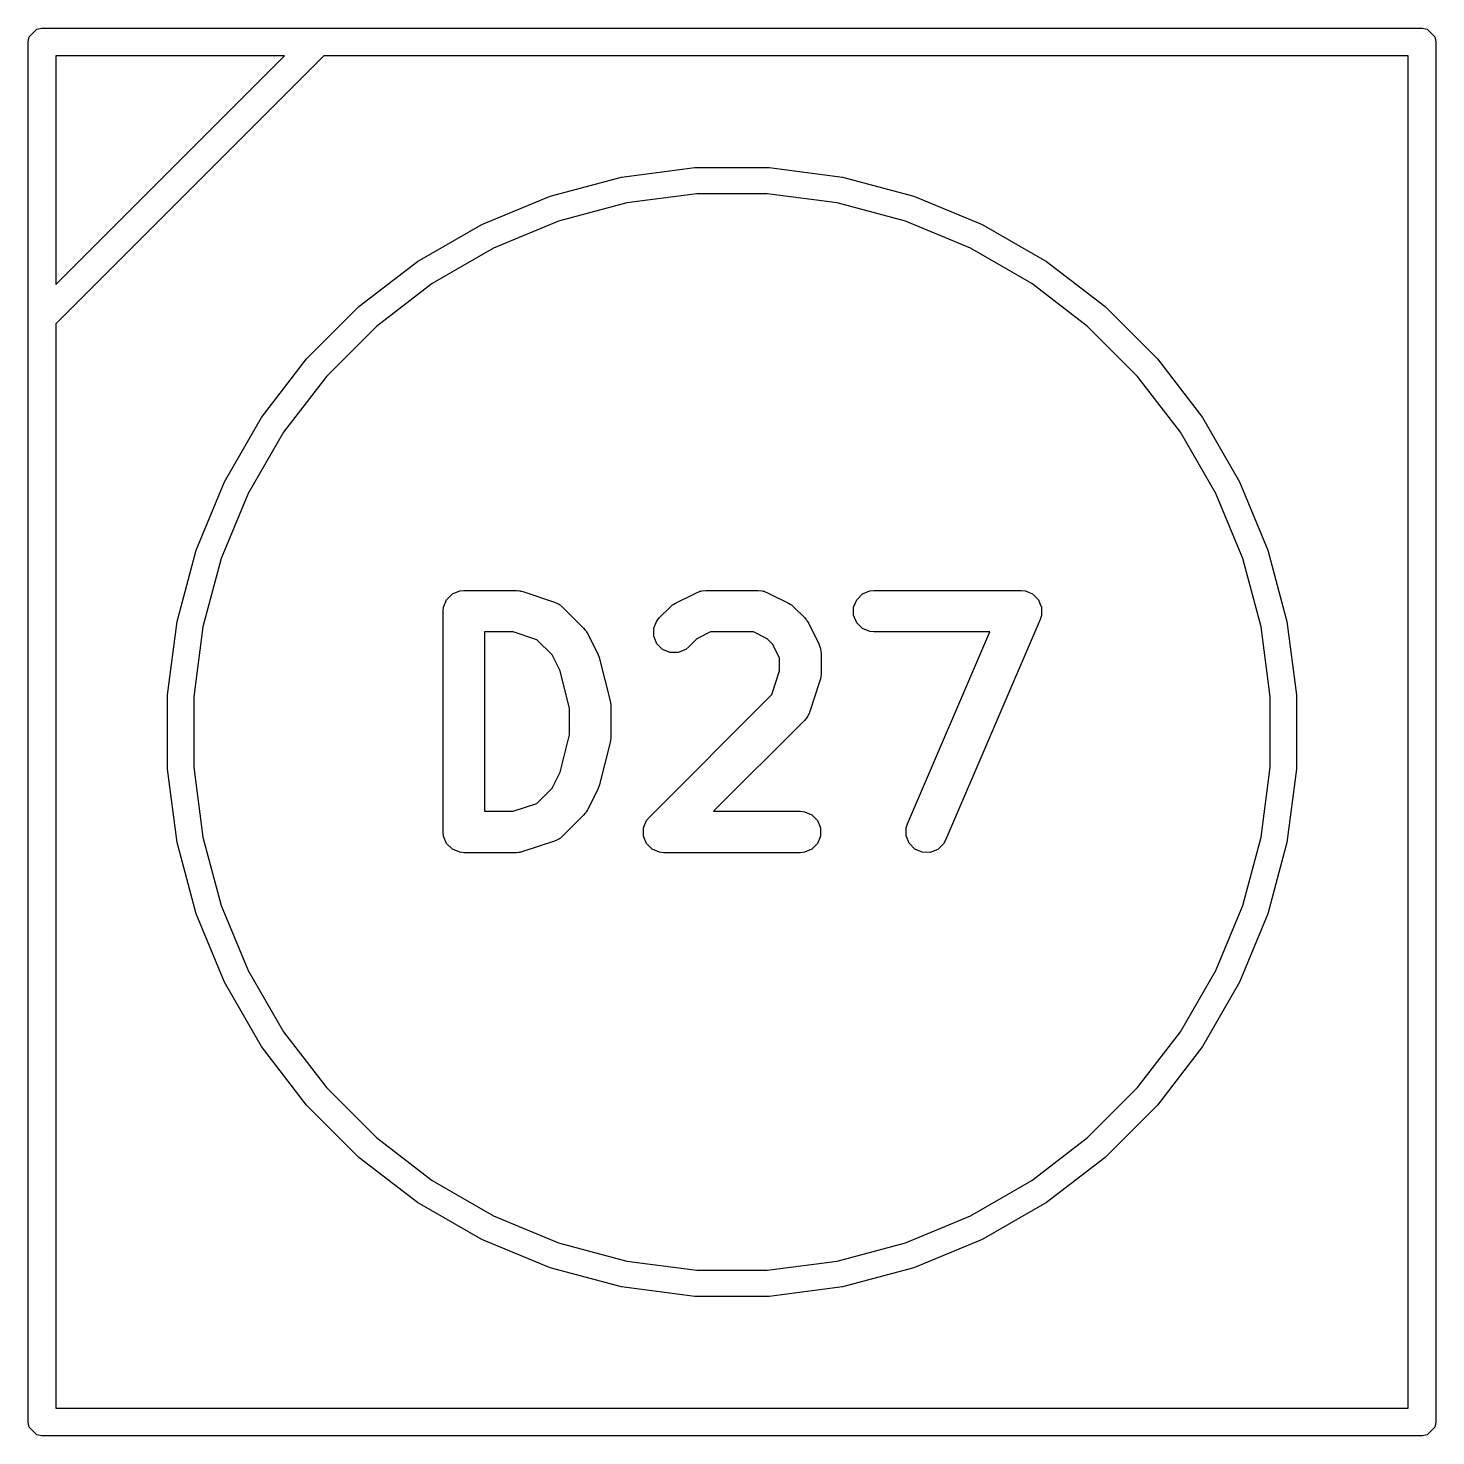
# Model space of a CAD drawing. Header units: millimetres. Extents: x 73 to 176, y -160 to -92.
# Drawn here: x 98.5 to 103.6, y -119.29 to -114.19 of the extents above; entities that cross this region are included whole.
import ezdxf

# ---------------------------------------------------------------- set-up
doc = ezdxf.new("R2010")
doc.units = ezdxf.units.MM
doc.layers.add('F.Fab', color=9, linetype='CONTINUOUS', true_color=0xafafaf)

msp = doc.modelspace()

# ---------------------------------------------------------------- linework, layer by layer
at = {"layer": 'F.Fab', "linetype": 'CONTINUOUS'}
for p, q in [((98.499, -114.244), (98.502806, -114.224866)), ((98.502806, -114.224866), (98.529866, -114.197806)), ((98.529866, -114.197806), (98.549, -114.194)), ((98.549, -114.194), (103.549, -114.194)), ((103.549, -114.194), (103.568134, -114.197806)), ((103.568134, -114.197806), (103.595194, -114.224866)), ((103.595194, -114.224866), (103.599, -114.244)), ((98.499, -119.244), (98.499, -114.244)), ((103.599, -114.244), (103.599, -119.244)), ((99.569711, -114.294), (98.599, -115.26471)), ((98.599, -114.294), (98.599, -115.123289)), ((98.599, -115.123289), (99.428289, -114.294)), ((99.428289, -114.294), (98.599, -114.294)), ((103.499, -114.294), (99.569711, -114.294)), ((103.499, -119.194), (103.499, -114.294)), ((100.649065, -114.73339), (100.914924, -114.698389)), ((100.914924, -114.698389), (101.183076, -114.698389)), ((101.183076, -114.698389), (101.448935, -114.73339)), ((100.390049, -114.802793), (100.649065, -114.73339)), ((101.448935, -114.73339), (101.707951, -114.802793)), ((100.92119, -114.794), (100.667758, -114.827365)), ((101.17681, -114.794), (100.92119, -114.794)), ((101.430242, -114.827365), (101.17681, -114.794)), ((100.142308, -114.905411), (100.390049, -114.802793)), ((100.667758, -114.827365), (100.420848, -114.893524)), ((101.677152, -114.893524), (101.430242, -114.827365)), ((101.707951, -114.802793), (101.955692, -114.905411)), ((100.420848, -114.893524), (100.184687, -114.991346)), ((101.913313, -114.991346), (101.677152, -114.893524)), ((99.910081, -115.039487), (100.142308, -114.905411)), ((101.955692, -114.905411), (102.187919, -115.039487)), ((100.184687, -114.991346), (99.963314, -115.119155)), ((102.134686, -115.119155), (101.913313, -114.991346)), ((99.697341, -115.202728), (99.910081, -115.039487)), ((102.187919, -115.039487), (102.400659, -115.202728)), ((99.963314, -115.119155), (99.760517, -115.274767)), ((102.337483, -115.274767), (102.134686, -115.119155)), ((99.507728, -115.392341), (99.697341, -115.202728)), ((102.400659, -115.202728), (102.590272, -115.392341)), ((98.599, -115.26471), (98.599, -119.194)), ((99.760517, -115.274767), (99.579767, -115.455517)), ((102.518233, -115.455517), (102.337483, -115.274767)), ((99.344487, -115.605081), (99.507728, -115.392341)), ((102.590272, -115.392341), (102.753513, -115.605081)), ((99.579767, -115.455517), (99.424155, -115.658314)), ((102.673845, -115.658314), (102.518233, -115.455517)), ((99.210411, -115.837308), (99.344487, -115.605081)), ((102.753513, -115.605081), (102.887589, -115.837308)), ((99.424155, -115.658314), (99.296346, -115.879687)), ((102.801654, -115.879687), (102.673845, -115.658314)), ((99.107793, -116.085049), (99.210411, -115.837308)), ((102.887589, -115.837308), (102.990207, -116.085049)), ((99.296346, -115.879687), (99.198524, -116.115848)), ((102.899476, -116.115848), (102.801654, -115.879687)), ((99.03839, -116.344065), (99.107793, -116.085049)), ((99.198524, -116.115848), (99.132365, -116.362758)), ((102.965635, -116.362758), (102.899476, -116.115848)), ((102.990207, -116.085049), (103.05961, -116.344065)), ((100.004012, -116.291663), (100.015211, -116.264627)), ((100.015211, -116.264627), (100.035903, -116.243935)), ((100.035903, -116.243935), (100.062939, -116.232736)), ((100.062939, -116.232736), (100.077571, -116.231295)), ((100.077571, -116.231295), (100.268047, -116.231295)), ((100.268047, -116.231295), (100.275452, -116.232024)), ((100.275452, -116.232024), (100.277427, -116.231884)), ((100.277427, -116.231884), (100.280024, -116.232474)), ((100.280024, -116.232474), (100.282679, -116.232736)), ((100.282679, -116.232736), (100.28451, -116.233494)), ((100.28451, -116.233494), (100.291764, -116.235144)), ((100.291764, -116.235144), (100.40605, -116.273239)), ((100.40605, -116.273239), (100.419475, -116.279233)), ((100.419475, -116.279233), (100.42151, -116.280998)), ((100.837733, -116.281271), (100.84403, -116.277308)), ((100.84403, -116.277308), (100.92022, -116.239213)), ((100.92022, -116.239213), (100.933952, -116.233958)), ((100.933952, -116.233958), (100.936639, -116.233767)), ((100.936639, -116.233767), (100.939129, -116.232736)), ((100.939129, -116.232736), (100.953761, -116.231295)), ((100.953761, -116.231295), (101.144237, -116.231295)), ((101.144237, -116.231295), (101.158869, -116.232736)), ((101.158869, -116.232736), (101.161358, -116.233767)), ((101.161358, -116.233767), (101.164046, -116.233958)), ((101.164046, -116.233958), (101.177778, -116.239213)), ((101.177778, -116.239213), (101.253969, -116.277308)), ((101.253969, -116.277308), (101.260268, -116.281272)), ((101.489726, -116.291663), (101.500925, -116.264627)), ((101.500925, -116.264627), (101.521617, -116.243935)), ((101.521617, -116.243935), (101.548653, -116.232736)), ((101.548653, -116.232736), (101.563285, -116.231295)), ((101.563285, -116.231295), (102.096619, -116.231295)), ((102.096619, -116.231295), (102.111251, -116.232736)), ((102.111251, -116.232736), (102.111681, -116.232914)), ((102.111681, -116.232914), (102.112146, -116.23292)), ((102.112146, -116.23292), (102.125152, -116.238494)), ((102.125152, -116.238494), (102.138287, -116.243935)), ((102.138287, -116.243935), (102.138616, -116.244264)), ((102.138616, -116.244264), (102.139044, -116.244448)), ((102.139044, -116.244448), (102.148939, -116.254587)), ((102.148939, -116.254587), (102.158979, -116.264627)), ((102.158979, -116.264627), (102.159157, -116.265057)), ((102.159157, -116.265057), (102.159483, -116.265391)), ((102.159483, -116.265391), (102.164756, -116.278573)), ((102.164756, -116.278573), (102.170178, -116.291663)), ((100.002571, -116.306295), (100.004012, -116.291663)), ((100.002571, -117.106295), (100.002571, -116.306295)), ((100.42151, -116.280998), (100.424001, -116.28203)), ((100.424001, -116.28203), (100.435366, -116.291357)), ((100.435366, -116.291357), (100.511556, -116.367547)), ((100.777115, -116.340817), (100.786443, -116.329451)), ((100.786443, -116.329451), (100.824539, -116.291356)), ((100.824539, -116.291356), (100.830287, -116.286638)), ((100.830287, -116.286638), (100.831587, -116.28514)), ((100.831587, -116.28514), (100.833845, -116.283718)), ((100.833845, -116.283718), (100.835904, -116.282029)), ((100.835904, -116.282029), (100.837733, -116.281271)), ((101.260268, -116.281272), (101.262096, -116.28203)), ((101.262096, -116.28203), (101.264152, -116.283718)), ((101.264152, -116.283718), (101.266412, -116.28514)), ((101.266412, -116.28514), (101.267711, -116.286638)), ((101.267711, -116.286638), (101.273461, -116.291357)), ((101.273461, -116.291357), (101.311556, -116.329452)), ((101.311556, -116.329452), (101.316274, -116.335201)), ((101.489726, -116.320927), (101.489726, -116.291663)), ((101.500925, -116.347963), (101.489726, -116.320927)), ((102.169994, -116.321823), (102.165555, -116.335839)), ((102.169999, -116.321357), (102.169994, -116.321823)), ((102.170178, -116.320927), (102.169999, -116.321357)), ((102.170178, -116.291663), (102.170178, -116.292128)), ((102.170178, -116.292128), (102.170351, -116.292561)), ((102.170351, -116.292561), (102.170178, -116.306741)), ((102.170178, -116.306741), (102.170178, -116.320927)), ((99.003389, -116.609924), (99.03839, -116.344065)), ((99.132365, -116.362758), (99.099, -116.61619)), ((100.255877, -116.381295), (100.152571, -116.381295)), ((100.152571, -116.381295), (100.152571, -117.031295)), ((100.341819, -116.409942), (100.255877, -116.381295)), ((100.511556, -116.367547), (100.516276, -116.373297)), ((100.516276, -116.373297), (100.517773, -116.374596)), ((100.517773, -116.374596), (100.519192, -116.37685)), ((100.519192, -116.37685), (100.520884, -116.378912)), ((100.520884, -116.378912), (100.521642, -116.380744)), ((100.521642, -116.380744), (100.525605, -116.387039)), ((100.765916, -116.367853), (100.777115, -116.340817)), ((100.765916, -116.397115), (100.765916, -116.367853)), ((100.971466, -116.381295), (100.921997, -116.406029)), ((101.126532, -116.381295), (100.971466, -116.381295)), ((101.176001, -116.406029), (101.126532, -116.381295)), ((101.316274, -116.335201), (101.317773, -116.336501)), ((101.317773, -116.336501), (101.319194, -116.33876)), ((101.319194, -116.33876), (101.320883, -116.340817)), ((101.320883, -116.340817), (101.32164, -116.342644)), ((101.32164, -116.342644), (101.325605, -116.348944)), ((101.325605, -116.348944), (101.3637, -116.425135)), ((101.521617, -116.368655), (101.500925, -116.347963)), ((101.548653, -116.379854), (101.521617, -116.368655)), ((101.563285, -116.381295), (101.548653, -116.379854)), ((101.982878, -116.381295), (101.563285, -116.381295)), ((101.684825, -117.076751), (101.982878, -116.381295)), ((102.165555, -116.335839), (101.822697, -117.135839)), ((102.999, -116.61619), (102.965635, -116.362758)), ((103.05961, -116.344065), (103.094611, -116.609924)), ((100.396883, -116.465006), (100.341819, -116.409942)), ((100.525605, -116.387039), (100.5637, -116.46323)), ((100.777114, -116.424152), (100.765916, -116.397115)), ((100.797807, -116.444845), (100.777114, -116.424152)), ((100.921997, -116.406029), (100.892507, -116.435519)), ((101.196883, -116.426911), (101.176001, -116.406029)), ((101.221618, -116.47638), (101.196883, -116.426911)), ((101.3637, -116.425135), (101.368955, -116.438867)), ((100.425853, -116.522945), (100.396883, -116.465006)), ((100.5637, -116.46323), (100.564109, -116.464299)), ((100.564109, -116.464299), (100.564432, -116.464735)), ((100.564432, -116.464735), (100.56663, -116.470886)), ((100.56663, -116.470886), (100.568955, -116.476962)), ((100.568955, -116.476962), (100.568993, -116.4775)), ((100.568993, -116.4775), (100.569379, -116.47858)), ((100.569379, -116.47858), (100.607475, -116.630962)), ((100.824843, -116.456044), (100.797807, -116.444845)), ((100.854105, -116.456044), (100.824843, -116.456044)), ((100.881142, -116.444846), (100.854105, -116.456044)), ((100.892507, -116.435519), (100.881142, -116.444846)), ((101.221618, -116.522696), (101.221618, -116.47638)), ((101.368955, -116.438867), (101.369145, -116.441554)), ((101.369145, -116.441554), (101.370177, -116.444044)), ((101.370177, -116.444044), (101.371618, -116.458676)), ((101.371618, -116.458676), (101.371618, -116.534866)), ((100.459714, -116.658387), (100.425853, -116.522945)), ((101.19297, -116.608638), (101.221618, -116.522696)), ((101.371618, -116.534866), (101.370888, -116.542271)), ((101.367769, -116.558583), (101.329674, -116.672869)), ((101.369418, -116.551329), (101.367769, -116.558583)), ((101.370177, -116.549498), (101.369418, -116.551329)), ((101.370438, -116.546843), (101.370177, -116.549498)), ((101.371029, -116.544246), (101.370438, -116.546843)), ((101.370888, -116.542271), (101.371029, -116.544246)), ((99.003389, -116.61619), (99.003389, -116.609924)), ((99.003389, -116.878076), (99.003389, -116.61619)), ((99.099, -116.61619), (99.099, -116.87181)), ((100.607475, -116.630962), (100.60785, -116.633498)), ((100.60785, -116.633498), (100.608273, -116.63452)), ((100.608273, -116.63452), (100.608815, -116.640032)), ((100.748347, -117.053262), (101.19297, -116.608638)), ((102.999, -116.87181), (102.999, -116.61619)), ((103.094611, -116.609924), (103.094611, -116.878076)), ((100.459714, -116.754202), (100.459714, -116.658387)), ((100.608815, -116.640032), (100.609625, -116.645506)), ((100.609625, -116.645506), (100.609462, -116.646598)), ((100.609462, -116.646598), (100.609714, -116.649152)), ((100.609714, -116.649152), (100.609714, -116.763438)), ((101.32368, -116.686294), (101.321916, -116.688327)), ((101.329674, -116.672869), (101.32368, -116.686294)), ((101.311556, -116.702185), (100.982446, -117.031295)), ((101.320884, -116.69082), (101.311556, -116.702185)), ((101.321916, -116.688327), (101.320884, -116.69082)), ((100.425853, -116.889643), (100.459714, -116.754202)), ((100.607475, -116.781628), (100.569379, -116.93401)), ((100.60785, -116.779091), (100.607475, -116.781628)), ((100.608273, -116.77807), (100.60785, -116.779091)), ((100.608815, -116.772557), (100.608273, -116.77807)), ((100.609625, -116.767084), (100.608815, -116.772557)), ((100.609714, -116.763438), (100.609462, -116.765991)), ((100.609462, -116.765991), (100.609625, -116.767084)), ((99.03839, -117.143935), (99.003389, -116.878076)), ((99.099, -116.87181), (99.132365, -117.125242)), ((100.396883, -116.947582), (100.425853, -116.889643)), ((102.965635, -117.125242), (102.999, -116.87181)), ((103.094611, -116.878076), (103.05961, -117.143935)), ((100.56663, -116.941703), (100.564432, -116.947855)), ((100.568955, -116.935628), (100.56663, -116.941703)), ((100.568993, -116.935089), (100.568955, -116.935628)), ((100.569379, -116.93401), (100.568993, -116.935089)), ((100.341818, -117.002648), (100.396883, -116.947582)), ((100.5637, -116.94936), (100.525605, -117.02555)), ((100.564109, -116.94829), (100.5637, -116.94936)), ((100.564432, -116.947855), (100.564109, -116.94829)), ((100.152571, -117.031295), (100.255877, -117.031295)), ((100.255877, -117.031295), (100.341818, -117.002648)), ((100.516274, -117.039292), (100.511557, -117.045041)), ((100.517773, -117.037993), (100.516274, -117.039292)), ((100.519194, -117.035734), (100.517773, -117.037993)), ((100.520884, -117.033676), (100.519194, -117.035734)), ((100.521641, -117.031846), (100.520884, -117.033676)), ((100.525605, -117.02555), (100.521641, -117.031846)), ((100.982446, -117.031295), (101.296618, -117.031295)), ((101.296618, -117.031295), (101.31125, -117.032736)), ((101.31125, -117.032736), (101.338286, -117.043935)), ((101.338286, -117.043935), (101.358978, -117.064627)), ((100.511557, -117.045041), (100.435366, -117.121233)), ((100.727821, -117.091663), (100.73902, -117.064627)), ((100.727821, -117.120927), (100.727821, -117.091663)), ((100.73902, -117.064627), (100.748347, -117.053262)), ((101.358978, -117.064627), (101.370177, -117.091663)), ((101.370177, -117.091663), (101.370177, -117.120927)), ((101.680029, -117.120029), (101.680386, -117.090768)), ((101.680386, -117.090768), (101.684825, -117.076751)), ((99.107793, -117.402951), (99.03839, -117.143935)), ((99.132365, -117.125242), (99.198524, -117.372152)), ((100.004012, -117.120926), (100.002571, -117.106295)), ((100.004012, -117.120927), (100.004012, -117.120926)), ((100.015211, -117.147963), (100.004012, -117.120927)), ((100.40605, -117.139351), (100.291764, -117.177446)), ((100.419475, -117.133357), (100.40605, -117.139351)), ((100.42151, -117.131591), (100.419475, -117.133357)), ((100.424001, -117.13056), (100.42151, -117.131591)), ((100.435366, -117.121233), (100.424001, -117.13056)), ((100.73902, -117.147963), (100.727821, -117.120927)), ((101.370177, -117.120927), (101.358978, -117.147963)), ((101.690897, -117.147199), (101.680029, -117.120029)), ((101.822697, -117.135839), (101.815609, -117.14872)), ((102.899476, -117.372152), (102.965635, -117.125242)), ((103.05961, -117.143935), (102.990207, -117.402951)), ((100.035903, -117.168655), (100.015211, -117.147963)), ((100.062939, -117.179854), (100.035903, -117.168655)), ((100.077571, -117.181295), (100.062939, -117.179854)), ((100.268047, -117.181295), (100.077571, -117.181295)), ((100.275452, -117.180565), (100.268047, -117.181295)), ((100.277427, -117.180706), (100.275452, -117.180565)), ((100.280024, -117.180115), (100.277427, -117.180706)), ((100.282679, -117.179854), (100.280024, -117.180115)), ((100.28451, -117.179095), (100.282679, -117.179854)), ((100.291764, -117.177446), (100.28451, -117.179095)), ((100.759712, -117.168655), (100.73902, -117.147963)), ((100.786748, -117.179854), (100.759712, -117.168655)), ((100.80138, -117.181295), (100.786748, -117.179854)), ((101.296618, -117.181295), (100.80138, -117.181295)), ((101.31125, -117.179854), (101.296618, -117.181295)), ((101.338286, -117.168655), (101.31125, -117.179854)), ((101.358978, -117.147963), (101.338286, -117.168655)), ((101.711336, -117.168143), (101.690897, -117.147199)), ((101.738234, -117.17967), (101.711336, -117.168143)), ((101.767495, -117.180027), (101.738234, -117.17967)), ((101.794665, -117.169159), (101.767495, -117.180027)), ((101.815609, -117.14872), (101.794665, -117.169159)), ((99.198524, -117.372152), (99.296346, -117.608313)), ((102.801654, -117.608313), (102.899476, -117.372152)), ((99.210411, -117.650692), (99.107793, -117.402951)), ((102.990207, -117.402951), (102.887589, -117.650692)), ((99.344487, -117.882919), (99.210411, -117.650692)), ((99.296346, -117.608313), (99.424155, -117.829686)), ((102.673845, -117.829686), (102.801654, -117.608313)), ((102.887589, -117.650692), (102.753513, -117.882919)), ((99.424155, -117.829686), (99.579767, -118.032483)), ((102.518233, -118.032483), (102.673845, -117.829686)), ((99.507728, -118.095659), (99.344487, -117.882919)), ((102.753513, -117.882919), (102.590272, -118.095659)), ((99.579767, -118.032483), (99.760517, -118.213233)), ((102.337483, -118.213233), (102.518233, -118.032483)), ((99.697341, -118.285272), (99.507728, -118.095659)), ((102.590272, -118.095659), (102.400659, -118.285272)), ((99.760517, -118.213233), (99.963314, -118.368845)), ((102.134686, -118.368845), (102.337483, -118.213233)), ((99.910081, -118.448513), (99.697341, -118.285272)), ((102.400659, -118.285272), (102.187919, -118.448513)), ((99.963314, -118.368845), (100.184687, -118.496654)), ((101.913313, -118.496654), (102.134686, -118.368845)), ((100.142308, -118.582589), (99.910081, -118.448513)), ((102.187919, -118.448513), (101.955692, -118.582589)), ((100.184687, -118.496654), (100.420848, -118.594476)), ((101.677152, -118.594476), (101.913313, -118.496654)), ((100.390049, -118.685207), (100.142308, -118.582589)), ((100.420848, -118.594476), (100.667758, -118.660635)), ((101.430242, -118.660635), (101.677152, -118.594476)), ((101.955692, -118.582589), (101.707951, -118.685207)), ((100.667758, -118.660635), (100.92119, -118.694)), ((101.17681, -118.694), (101.430242, -118.660635)), ((100.649065, -118.75461), (100.390049, -118.685207)), ((100.92119, -118.694), (101.17681, -118.694)), ((101.707951, -118.685207), (101.448935, -118.75461)), ((100.914924, -118.789611), (100.649065, -118.75461)), ((101.448935, -118.75461), (101.183076, -118.789611)), ((101.183076, -118.789611), (100.914924, -118.789611)), ((98.599, -119.194), (103.499, -119.194)), ((98.502806, -119.263134), (98.499, -119.244)), ((98.529866, -119.290194), (98.502806, -119.263134)), ((103.595194, -119.263134), (103.568134, -119.290194)), ((103.599, -119.244), (103.595194, -119.263134)), ((98.549, -119.294), (98.529866, -119.290194)), ((103.549, -119.294), (98.549, -119.294)), ((103.568134, -119.290194), (103.549, -119.294))]:
    msp.add_line(p, q, dxfattribs=at)

doc.saveas('drawing.dxf')
